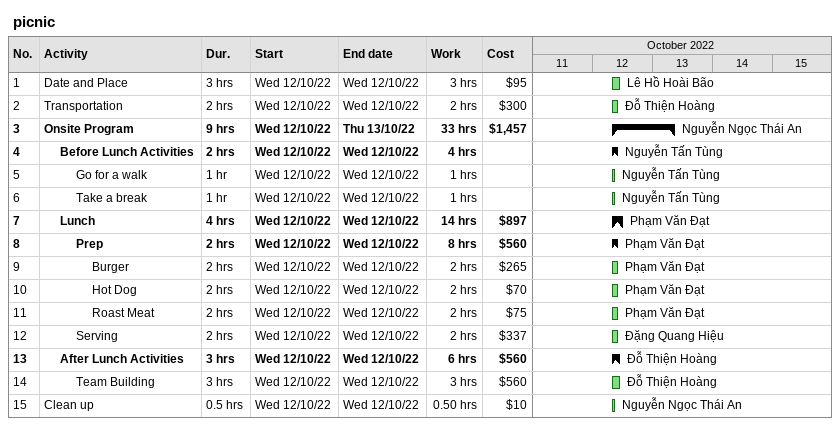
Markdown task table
picnic

| ID | Level | Task | Duration | Start | Finish | Resources | Work (h) | Cost ($) |
|---|---|---|---|---|---|---|---|---|
| 1 | 1 | Date and Place | 3h | 2022-10-12 | 2022-10-12 | Lê Hồ Hoài Bão | 3 | 95 |
| 2 | 1 | Transportation | 2h | 2022-10-12 | 2022-10-12 | Đỗ Thiện Hoàng | 2 | 300 |
| 3 | 1 | **Onsite Program** | 9h | 2022-10-12 | 2022-10-13 | Nguyễn Ngọc Thái An | 33 | 1457 |
| 4 | 2 | **Before Lunch Activities** | 2h | 2022-10-12 | 2022-10-12 | Nguyễn Tấn Tùng | 4 |  |
| 5 | 3 | Go for a walk | 1h | 2022-10-12 | 2022-10-12 | Nguyễn Tấn Tùng | 1 |  |
| 6 | 3 | Take a break | 1h | 2022-10-12 | 2022-10-12 | Nguyễn Tấn Tùng | 1 |  |
| 7 | 2 | **Lunch** | 4h | 2022-10-12 | 2022-10-12 | Phạm Văn Đạt | 14 | 897 |
| 8 | 3 | **Prep** | 2h | 2022-10-12 | 2022-10-12 | Phạm Văn Đạt | 8 | 560 |
| 9 | 4 | Burger | 2h | 2022-10-12 | 2022-10-12 | Phạm Văn Đạt | 2 | 265 |
| 10 | 4 | Hot Dog | 2h | 2022-10-12 | 2022-10-12 | Phạm Văn Đạt | 2 | 70 |
| 11 | 4 | Roast Meat | 2h | 2022-10-12 | 2022-10-12 | Phạm Văn Đạt | 2 | 75 |
| 12 | 3 | Serving | 2h | 2022-10-12 | 2022-10-12 | Đặng Quang Hiệu | 2 | 337 |
| 13 | 2 | **After Lunch Activities** | 3h | 2022-10-12 | 2022-10-12 | Đỗ Thiện Hoàng | 6 | 560 |
| 14 | 3 | Team Building | 3h | 2022-10-12 | 2022-10-12 | Đỗ Thiện Hoàng | 3 | 560 |
| 15 | 1 | Clean up | 0.5h | 2022-10-12 | 2022-10-12 | Nguyễn Ngọc Thái An | 0.50 | 10 |
